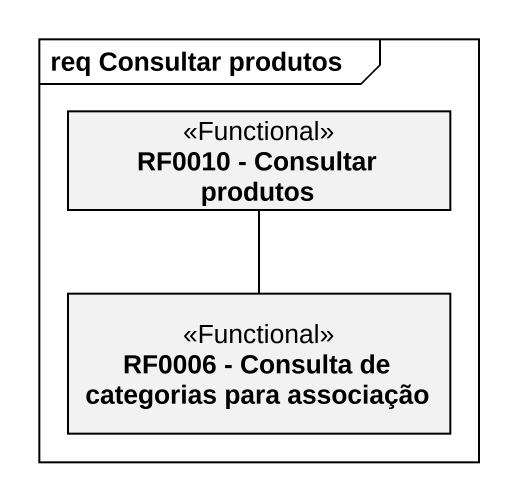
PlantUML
@startuml
mainframe req Consultar produtos
hide circle
hide empty members
class "RF0010 - Consultar produtos" as RF0010_Consultar_produtos <<Functional>>
class "RF0006 - Consulta de categorias para associação" as RF0006_Consulta_de <<Functional>>
RF0006_Consulta_de -up- RF0010_Consultar_produtos
@enduml
